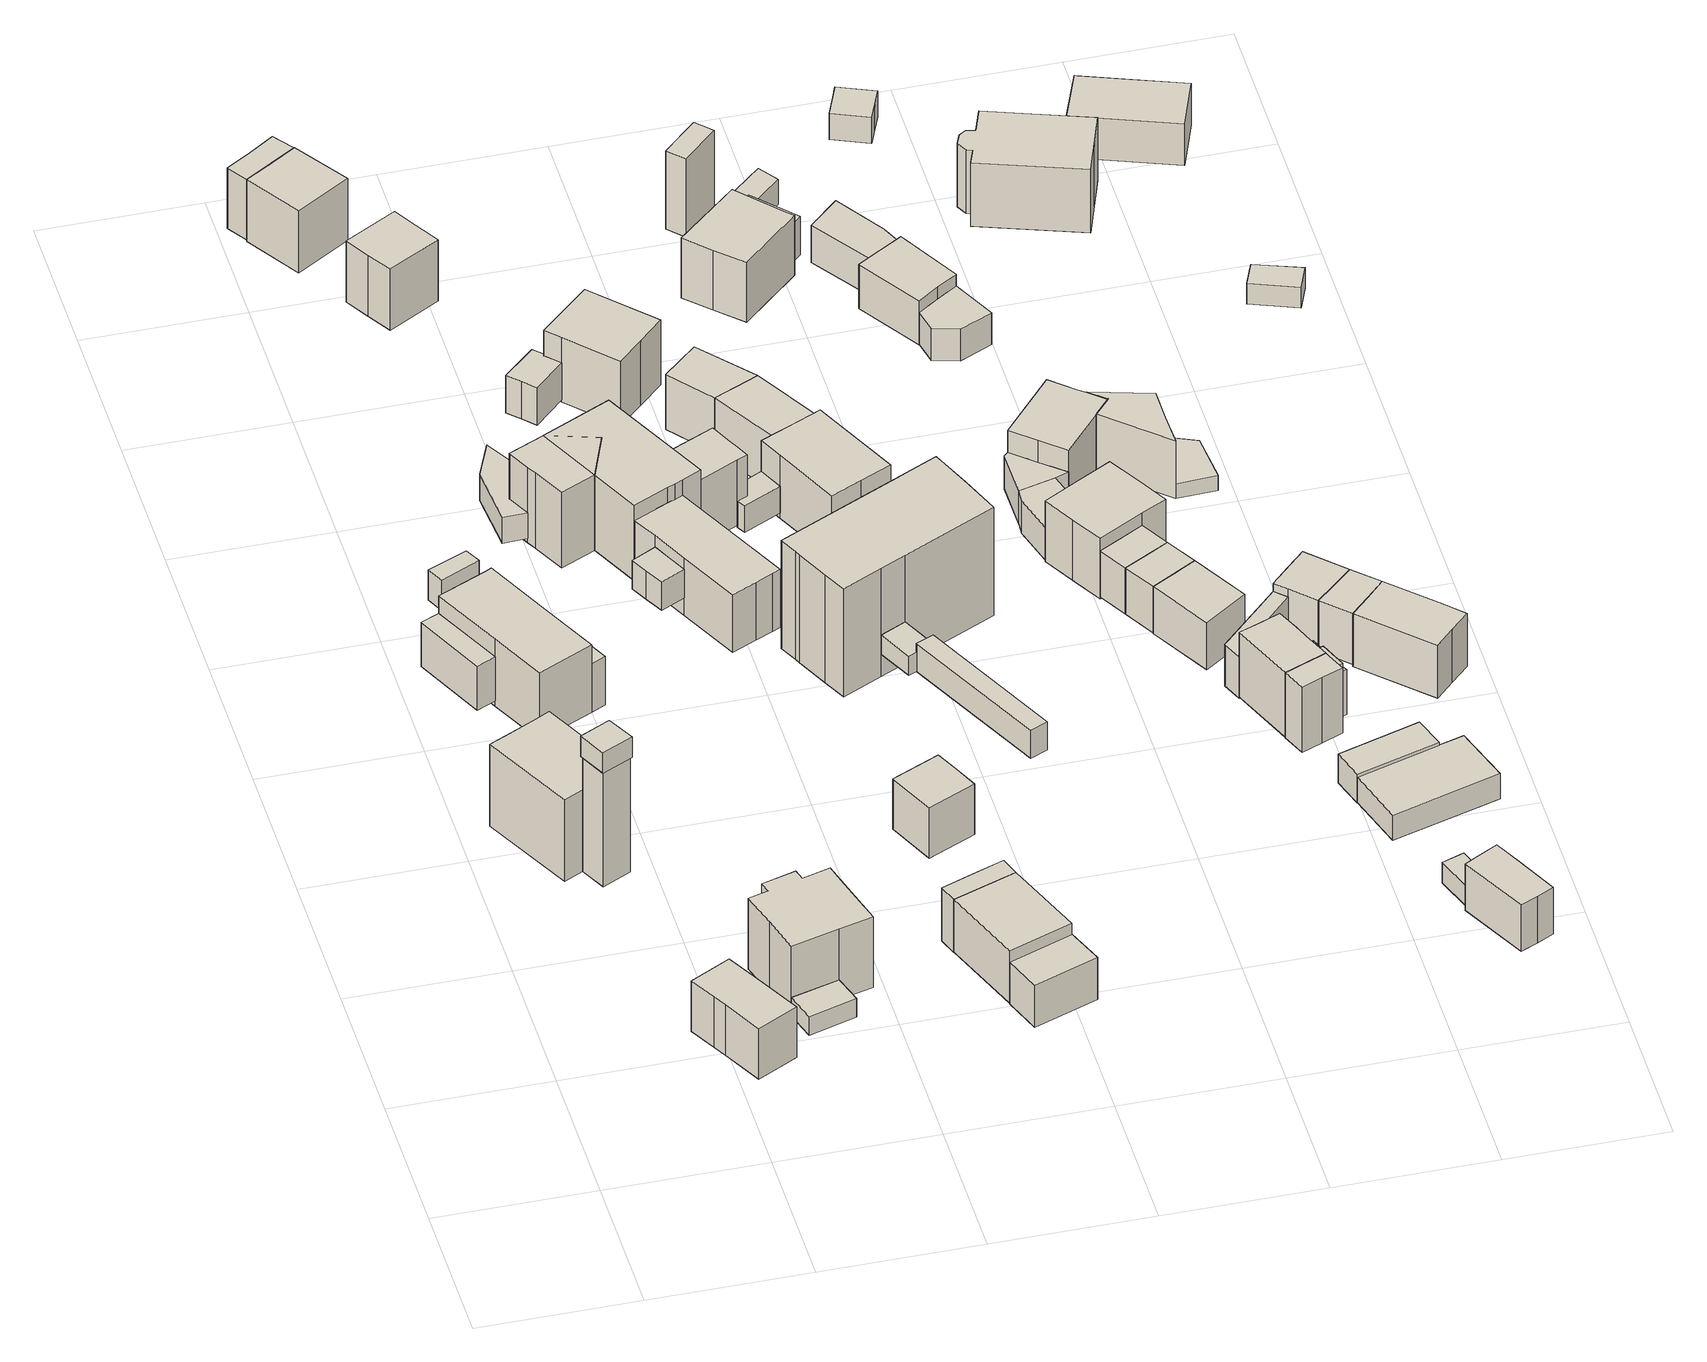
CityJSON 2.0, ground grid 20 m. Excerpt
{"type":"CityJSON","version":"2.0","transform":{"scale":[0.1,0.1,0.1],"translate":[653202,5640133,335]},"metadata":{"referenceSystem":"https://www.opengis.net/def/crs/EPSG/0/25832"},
"CityObjects":{
"building1":{"type":"Building","attributes":{"Gemeindeschluessel":"16071059","BezugspunktDach":"1000","function":"31001_9998","measuredHeight":7.4},"address":[{"country":"Deutschland","locality":"Nauendorf"}],"geometry":[{"type":"Solid","lod":"1","boundaries":[[[[0,1,2,3,4,5,6]],[[7,8,9,10,11,12,13]],[[7,13,6,5]],[[8,7,5,4]],[[9,8,4,3]],[[10,9,3,2]],[[11,10,2,1]],[[12,11,1,0]],[[13,12,0,6]]]]}]},
"building2":{"type":"Building","attributes":{"Gemeindeschluessel":"16071059","function":"31001_3041"},"address":[{"country":"Deutschland","locality":"Nauendorf"},{"country":"Deutschland","locality":"Nauendorf","thoroughfareNumber":"2","thoroughfareName":"Im Dorfe"}],"children":["building2-1","building2-2","building2-3"]},
"building2-1":{"type":"BuildingPart","attributes":{"BezugspunktDach":"1000","measuredHeight":11.98},"parents":["building2"],"geometry":[{"type":"Solid","lod":"1","boundaries":[[[[14,15,16,17,18,19,20,21,22]],[[23,24,25,26,27,28,29,30,31]],[[23,31,22,21]],[[24,23,21,20]],[[25,24,20,19]],[[26,25,19,18]],[[27,26,18,17]],[[28,27,17,16]],[[29,28,16,15]],[[30,29,15,14]],[[31,30,14,22]]]]}]},
"building2-2":{"type":"BuildingPart","attributes":{"BezugspunktDach":"1000","measuredHeight":16.93},"parents":["building2"],"geometry":[{"type":"Solid","lod":"1","boundaries":[[[[32,33,34,35]],[[27,36,37,29]],[[27,29,35,34]],[[36,27,34,33]],[[37,36,33,32]],[[29,37,32,35]]]]}]},
"building2-3":{"type":"BuildingPart","attributes":{"BezugspunktDach":"1000","measuredHeight":2.96},"parents":["building2"],"geometry":[{"type":"Solid","lod":"1","boundaries":[[[[38,39,40,41]],[[42,43,44,45]],[[42,45,41,40]],[[43,42,40,39]],[[44,43,39,38]],[[45,44,38,41]]]]}]},
"building3":{"type":"Building","attributes":{"Gemeindeschluessel":"16071059","BezugspunktDach":"1000","function":"31001_9998","measuredHeight":6.48},"address":[{"country":"Deutschland","locality":"Nauendorf"}],"geometry":[{"type":"Solid","lod":"1","boundaries":[[[[46,47,48,49]],[[50,51,52,53]],[[50,53,49,48]],[[51,50,48,47]],[[52,51,47,46]],[[53,52,46,49]]]]}]},
"building4":{"type":"Building","attributes":{"Gemeindeschluessel":"16071059","BezugspunktDach":"1000","function":"31001_9998","measuredHeight":2.64},"address":[{"country":"Deutschland","locality":"Nauendorf"}],"geometry":[{"type":"Solid","lod":"1","boundaries":[[[[54,55,56,57]],[[58,59,60,61]],[[58,61,57,56]],[[59,58,56,55]],[[60,59,55,54]],[[61,60,54,57]]]]}]},
"building5":{"type":"Building","attributes":{"Gemeindeschluessel":"16071059","BezugspunktDach":"1000","function":"31001_9998","measuredHeight":10.46},"address":[{"country":"Deutschland","locality":"Nauendorf"},{"country":"Deutschland","locality":"Nauendorf","thoroughfareNumber":"1","thoroughfareName":"Im Dorfe"}],"geometry":[{"type":"Solid","lod":"1","boundaries":[[[[62,63,64,65,66,67,68,69,70,71,72,73]],[[74,75,76,77,78,79,80,81,82,83,84,85]],[[74,85,73,72]],[[75,74,72,71]],[[76,75,71,70]],[[77,76,70,69]],[[78,77,69,68]],[[79,78,68,67]],[[80,79,67,66]],[[81,80,66,65]],[[82,81,65,64]],[[83,82,64,63]],[[84,83,63,62]],[[85,84,62,73]]]]}]},
"building6":{"type":"Building","attributes":{"Gemeindeschluessel":"16071059","function":"31001_1000"},"address":[{"country":"Deutschland","locality":"Nauendorf"},{"country":"Deutschland","locality":"Nauendorf","thoroughfareNumber":"3","thoroughfareName":"Im Dorfe"}],"children":["building6-1","building6-2"]},
"building6-1":{"type":"BuildingPart","attributes":{"BezugspunktDach":"1000","measuredHeight":9.97},"parents":["building6"],"geometry":[{"type":"Solid","lod":"1","boundaries":[[[[86,87,88,89,90,91,92,93]],[[94,95,96,97,98,99,100,101]],[[94,101,93,92]],[[95,94,92,91]],[[96,95,91,90]],[[97,96,90,89]],[[98,97,89,88]],[[99,98,88,87]],[[100,99,87,86]],[[101,100,86,93]]]]}]},
"building6-2":{"type":"BuildingPart","attributes":{"BezugspunktDach":"1000","measuredHeight":7.18},"parents":["building6"],"geometry":[{"type":"Solid","lod":"1","boundaries":[[[[102,103,104,105]],[[106,107,98,97]],[[106,97,105,104]],[[107,106,104,103]],[[98,107,103,102]],[[97,98,102,105]]]]}]},
"building7":{"type":"Building","attributes":{"Gemeindeschluessel":"16071059","BezugspunktDach":"1000","function":"31001_9998","measuredHeight":4.42},"address":[{"country":"Deutschland","locality":"Nauendorf"}],"geometry":[{"type":"Solid","lod":"1","boundaries":[[[[108,109,110,111]],[[112,113,114,115]],[[112,115,111,110]],[[113,112,110,109]],[[114,113,109,108]],[[115,114,108,111]]]]}]},
"building8":{"type":"Building","attributes":{"Gemeindeschluessel":"16071059","BezugspunktDach":"1000","function":"31001_9998","measuredHeight":3.81},"address":[{"country":"Deutschland","locality":"Nauendorf"}],"geometry":[{"type":"Solid","lod":"1","boundaries":[[[[116,117,118,119,120,121]],[[122,123,124,125,126,127]],[[122,127,121,120]],[[123,122,120,119]],[[124,123,119,118]],[[125,124,118,117]],[[126,125,117,116]],[[127,126,116,121]]]]}]},
"building9":{"type":"Building","attributes":{"Gemeindeschluessel":"16071059","BezugspunktDach":"1000","function":"31001_1000","measuredHeight":8.92},"address":[{"country":"Deutschland","locality":"Nauendorf"}],"geometry":[{"type":"Solid","lod":"1","boundaries":[[[[128,129,130,131,132,133,134]],[[135,136,137,138,139,140,141]],[[135,141,134,133]],[[136,135,133,132]],[[137,136,132,131]],[[138,137,131,130]],[[139,138,130,129]],[[140,139,129,128]],[[141,140,128,134]]]]}]},
"building10":{"type":"Building","attributes":{"Gemeindeschluessel":"16071059","BezugspunktDach":"1000","function":"31001_1000","measuredHeight":7.79},"address":[{"country":"Deutschland","locality":"Nauendorf"}],"geometry":[{"type":"Solid","lod":"1","boundaries":[[[[142,143,144,145,146]],[[147,148,149,150,151]],[[147,151,146,145]],[[148,147,145,144]],[[149,148,144,143]],[[150,149,143,142]],[[151,150,142,146]]]]}]},
"building11":{"type":"Building","attributes":{"Gemeindeschluessel":"16071059","BezugspunktDach":"1000","function":"31001_1000","measuredHeight":7.75},"address":[{"country":"Deutschland","locality":"Nauendorf"},{"country":"Deutschland","locality":"Nauendorf","thoroughfareNumber":"1a","thoroughfareName":"Im Dorfe"}],"geometry":[{"type":"Solid","lod":"1","boundaries":[[[[152,153,143,154,142]],[[155,156,157,158,159]],[[155,159,142,154]],[[156,155,154,143]],[[157,156,143,153]],[[158,157,153,152]],[[159,158,152,142]]]]}]},
"building12":{"type":"Building","attributes":{"Gemeindeschluessel":"16071059","BezugspunktDach":"1000","function":"31001_1000","measuredHeight":6.25},"address":[{"country":"Deutschland","locality":"Nauendorf"}],"geometry":[{"type":"Solid","lod":"1","boundaries":[[[[160,161,162,163]],[[164,165,166,167]],[[164,167,163,162]],[[165,164,162,161]],[[166,165,161,160]],[[167,166,160,163]]]]}]},
"building13":{"type":"Building","attributes":{"Gemeindeschluessel":"16071059","BezugspunktDach":"1000","function":"31001_1000","measuredHeight":9.08},"address":[{"country":"Deutschland","locality":"Nauendorf"},{"country":"Deutschland","locality":"Nauendorf","thoroughfareNumber":"11","thoroughfareName":"Im Dorfe"}],"geometry":[{"type":"Solid","lod":"1","boundaries":[[[[168,169,130,128]],[[170,171,172,173]],[[170,173,128,130]],[[171,170,130,169]],[[172,171,169,168]],[[173,172,168,128]]]]}]},
"building14":{"type":"Building","attributes":{"Gemeindeschluessel":"16071059","BezugspunktDach":"1000","function":"31001_9998","measuredHeight":4.27},"address":[{"country":"Deutschland","locality":"Nauendorf"}],"geometry":[{"type":"Solid","lod":"1","boundaries":[[[[174,175,176,177,178,179]],[[180,181,182,183,184,185]],[[180,185,179,178]],[[181,180,178,177]],[[182,181,177,176]],[[183,182,176,175]],[[184,183,175,174]],[[185,184,174,179]]]]}]},
"building15":{"type":"Building","attributes":{"Gemeindeschluessel":"16071059","BezugspunktDach":"1000","function":"31001_9998","measuredHeight":9.02},"address":[{"country":"Deutschland","locality":"Nauendorf"}],"geometry":[{"type":"Solid","lod":"1","boundaries":[[[[186,187,188,189,190,191]],[[192,193,194,195,196,197]],[[192,197,191,190]],[[193,192,190,189]],[[194,193,189,188]],[[195,194,188,187]],[[196,195,187,186]],[[197,196,186,191]]]]}]},
"building16":{"type":"Building","attributes":{"Gemeindeschluessel":"16071059","BezugspunktDach":"1000","function":"31001_9998","measuredHeight":7.42},"address":[{"country":"Deutschland","locality":"Nauendorf"}],"geometry":[{"type":"Solid","lod":"1","boundaries":[[[[198,199,200,201,202]],[[203,204,205,206,207]],[[203,207,202,201]],[[204,203,201,200]],[[205,204,200,199]],[[206,205,199,198]],[[207,206,198,202]]]]}]},
"building17":{"type":"Building","attributes":{"Gemeindeschluessel":"16071059","function":"31001_9998"},"address":[{"country":"Deutschland","locality":"Nauendorf"}],"children":["building17-1","building17-2","building17-3"]},
"building17-1":{"type":"BuildingPart","attributes":{"BezugspunktDach":"1000","measuredHeight":11.09},"parents":["building17"],"geometry":[{"type":"Solid","lod":"1","boundaries":[[[[208,209,210,211,212,213,214,215,216]],[[217,218,219,220,221,222,223,224,225]],[[217,225,216,215]],[[218,217,215,214]],[[219,218,214,213]],[[220,219,213,212]],[[221,220,212,211]],[[222,221,211,210]],[[223,222,210,209]],[[224,223,209,208]],[[225,224,208,216]]]]}]},
"building17-2":{"type":"BuildingPart","attributes":{"BezugspunktDach":"1000","measuredHeight":11.11},"parents":["building17"],"geometry":[{"type":"Solid","lod":"1","boundaries":[[[[226,227,228,208,229,216,230,231]],[[232,225,233,224,234,235,236,237]],[[232,237,231,230]],[[225,232,230,216]],[[233,225,216,229]],[[224,233,229,208]],[[234,224,208,228]],[[235,234,228,227]],[[236,235,227,226]],[[237,236,226,231]]]]}]},
"building17-3":{"type":"BuildingPart","attributes":{"BezugspunktDach":"1000","measuredHeight":9.57},"parents":["building17"],"geometry":[{"type":"Solid","lod":"1","boundaries":[[[[238,239,240,241,242,243,244,245,246]],[[218,247,248,249,250,251,219,252,253]],[[218,253,246,245]],[[247,218,245,244]],[[248,247,244,243]],[[249,248,243,242]],[[250,249,242,241]],[[251,250,241,240]],[[219,251,240,239]],[[252,219,239,238]],[[253,252,238,246]]]]}]},
"building18":{"type":"Building","attributes":{"Gemeindeschluessel":"16071059","BezugspunktDach":"1000","function":"31001_9998","measuredHeight":8.52},"address":[{"country":"Deutschland","locality":"Nauendorf"},{"country":"Deutschland","locality":"Nauendorf","thoroughfareNumber":"3a","thoroughfareName":"Im Dorfe"}],"geometry":[{"type":"Solid","lod":"1","boundaries":[[[[254,255,256,257,258,259,260,261,262,263,264]],[[265,266,267,268,269,270,271,272,273,274,275]],[[265,275,264,263]],[[266,265,263,262]],[[267,266,262,261]],[[268,267,261,260]],[[269,268,260,259]],[[270,269,259,258]],[[271,270,258,257]],[[272,271,257,256]],[[273,272,256,255]],[[274,273,255,254]],[[275,274,254,264]]]]}]},
"building19":{"type":"Building","attributes":{"Gemeindeschluessel":"16071059","BezugspunktDach":"1000","function":"31001_1000","measuredHeight":5.48},"address":[{"country":"Deutschland","locality":"Nauendorf"}],"geometry":[{"type":"Solid","lod":"1","boundaries":[[[[276,277,278,279,280,281,282,283]],[[284,285,286,287,288,289,290,291]],[[284,291,283,282]],[[285,284,282,281]],[[286,285,281,280]],[[287,286,280,279]],[[288,287,279,278]],[[289,288,278,277]],[[290,289,277,276]],[[291,290,276,283]]]]}]},
"building20":{"type":"Building","attributes":{"Gemeindeschluessel":"16071059","BezugspunktDach":"1000","function":"31001_1000","measuredHeight":9.56},"address":[{"country":"Deutschland","locality":"Nauendorf"},{"country":"Deutschland","locality":"Nauendorf","thoroughfareNumber":"51","thoroughfareName":"Im Dorfe"}],"geometry":[{"type":"Solid","lod":"1","boundaries":[[[[292,293,294,295,296,297,298,299]],[[300,301,302,303,304,305,306,307]],[[300,307,299,298]],[[301,300,298,297]],[[302,301,297,296]],[[303,302,296,295]],[[304,303,295,294]],[[305,304,294,293]],[[306,305,293,292]],[[307,306,292,299]]]]}]},
"building21":{"type":"Building","attributes":{"Gemeindeschluessel":"16071059","BezugspunktDach":"1000","function":"31001_9998","measuredHeight":3.9},"address":[{"country":"Deutschland","locality":"Nauendorf"}],"geometry":[{"type":"Solid","lod":"1","boundaries":[[[[308,309,310,311,312,313]],[[314,315,316,317,318,319]],[[314,319,313,312]],[[315,314,312,311]],[[316,315,311,310]],[[317,316,310,309]],[[318,317,309,308]],[[319,318,308,313]]]]}]},
"building22":{"type":"Building","attributes":{"Gemeindeschluessel":"16071059","function":"31001_2000"},"address":[{"country":"Deutschland","locality":"Nauendorf"}],"children":["building22-1","building22-2"]},
"building22-1":{"type":"BuildingPart","attributes":{"BezugspunktDach":"1000","measuredHeight":4.1},"parents":["building22"],"geometry":[{"type":"Solid","lod":"1","boundaries":[[[[320,321,322,323]],[[324,325,326,327]],[[324,327,323,322]],[[325,324,322,321]],[[326,325,321,320]],[[327,326,320,323]]]]}]},
"building22-2":{"type":"BuildingPart","attributes":{"BezugspunktDach":"1000","measuredHeight":2.82},"parents":["building22"],"geometry":[{"type":"Solid","lod":"1","boundaries":[[[[328,329,330,331]],[[332,324,333,334]],[[332,334,331,330]],[[324,332,330,329]],[[333,324,329,328]],[[334,333,328,331]]]]}]},
"building23":{"type":"Building","attributes":{"Gemeindeschluessel":"16071059","BezugspunktDach":"1000","function":"31001_1000","measuredHeight":15.9},"address":[{"country":"Deutschland","locality":"Nauendorf"},{"country":"Deutschland","locality":"Nauendorf","thoroughfareNumber":"50","thoroughfareName":"Im Dorfe"}],"geometry":[{"type":"Solid","lod":"1","boundaries":[[[[335,336,337,338,339,340,341,342,343,344,345,346,347]],[[348,349,350,351,352,353,354,355,356,357,358,359,360]],[[348,360,347,346]],[[349,348,346,345]],[[350,349,345,344]],[[351,350,344,343]],[[352,351,343,342]],[[353,352,342,341]],[[354,353,341,340]],[[355,354,340,339]],[[356,355,339,338]],[[357,356,338,337]],[[358,357,337,336]],[[359,358,336,335]],[[360,359,335,347]]]]}]},
"building24":{"type":"Building","attributes":{"Gemeindeschluessel":"16071059","function":"31001_9998"},"address":[{"country":"Deutschland","locality":"Nauendorf"}],"children":["building24-1","building24-2"]},
"building24-1":{"type":"BuildingPart","attributes":{"BezugspunktDach":"1000","measuredHeight":8.14},"parents":["building24"],"geometry":[{"type":"Solid","lod":"1","boundaries":[[[[361,362,363,364,365,366]],[[367,368,369,370,371,372]],[[367,372,366,365]],[[368,367,365,364]],[[369,368,364,363]],[[370,369,363,362]],[[371,370,362,361]],[[372,371,361,366]]]]}]},
"building24-2":{"type":"BuildingPart","attributes":{"BezugspunktDach":"1000","measuredHeight":8.12},"parents":["building24"],"geometry":[{"type":"Solid","lod":"1","boundaries":[[[[366,364,373,374,375]],[[376,377,368,372,378]],[[376,378,375,374]],[[377,376,374,373]],[[368,377,373,364]],[[372,368,364,366]],[[378,372,366,375]]]]}]},
"building25":{"type":"Building","attributes":{"Gemeindeschluessel":"16071059","BezugspunktDach":"1000","function":"31001_2000","measuredHeight":9.19},"address":[{"country":"Deutschland","locality":"Nauendorf"}],"geometry":[{"type":"Solid","lod":"1","boundaries":[[[[379,380,381,382,383,384,385,386]],[[371,387,369,388,389,390,391,392]],[[371,392,386,385]],[[387,371,385,384]],[[369,387,384,383]],[[388,369,383,382]],[[389,388,382,381]],[[390,389,381,380]],[[391,390,380,379]],[[392,391,379,386]]]]}]},
"building26":{"type":"Building","attributes":{"Gemeindeschluessel":"16071059","BezugspunktDach":"1000","function":"31001_9998","measuredHeight":3.74},"address":[{"country":"Deutschland","locality":"Nauendorf"}],"geometry":[{"type":"Solid","lod":"1","boundaries":[[[[393,394,395,396,397]],[[398,399,400,401,402]],[[398,402,397,396]],[[399,398,396,395]],[[400,399,395,394]],[[401,400,394,393]],[[402,401,393,397]]]]}]},
"building27":{"type":"Building","attributes":{"Gemeindeschluessel":"16071059","BezugspunktDach":"1000","function":"31001_1000","measuredHeight":4.69},"address":[{"country":"Deutschland","locality":"Nauendorf"}],"geometry":[{"type":"Solid","lod":"1","boundaries":[[[[403,404,405,406]],[[407,408,409,410]],[[407,410,406,405]],[[408,407,405,404]],[[409,408,404,403]],[[410,409,403,406]]]]}]},
"building28":{"type":"Building","attributes":{"Gemeindeschluessel":"16071059","function":"31001_9998"},"address":[{"country":"Deutschland","locality":"Nauendorf"},{"country":"Deutschland","locality":"Nauendorf","thoroughfareNumber":"52","thoroughfareName":"Im Dorfe"}],"children":["building28-1","building28-2"]},
"building28-1":{"type":"BuildingPart","attributes":{"BezugspunktDach":"1000","measuredHeight":8.81},"parents":["building28"],"geometry":[{"type":"Solid","lod":"1","boundaries":[[[[411,412,413,414,415,416,417]],[[418,419,420,421,422,423,424]],[[418,424,417,416]],[[419,418,416,415]],[[420,419,415,414]],[[421,420,414,413]],[[422,421,413,412]],[[423,422,412,411]],[[424,423,411,417]]]]}]},
"building28-2":{"type":"BuildingPart","attributes":{"BezugspunktDach":"1000","measuredHeight":5.7},"parents":["building28"],"geometry":[{"type":"Solid","lod":"1","boundaries":[[[[425,426,427,428,429]],[[430,431,432,420,418]],[[430,418,429,428]],[[431,430,428,427]],[[432,431,427,426]],[[420,432,426,425]],[[418,420,425,429]]]]}]},
"building29":{"type":"Building","attributes":{"Gemeindeschluessel":"16071059","BezugspunktDach":"1000","function":"31001_9998","measuredHeight":11.44},"address":[{"country":"Deutschland","locality":"Nauendorf"}],"geometry":[{"type":"Solid","lod":"1","boundaries":[[[[433,434,435,436,437]],[[438,439,440,441,442]],[[438,442,437,436]],[[439,438,436,435]],[[440,439,435,434]],[[441,440,434,433]],[[442,441,433,437]]]]}]},
"building30":{"type":"Building","attributes":{"Gemeindeschluessel":"16071059","BezugspunktDach":"1000","function":"31001_9998","measuredHeight":3.71},"address":[{"country":"Deutschland","locality":"Nauendorf"}],"geometry":[{"type":"Solid","lod":"1","boundaries":[[[[443,444,445,446,447]],[[448,449,450,451,452]],[[448,452,447,446]],[[449,448,446,445]],[[450,449,445,444]],[[451,450,444,443]],[[452,451,443,447]]]]}]},
"building31":{"type":"Building","attributes":{"Gemeindeschluessel":"16071059","BezugspunktDach":"1000","function":"31001_1000","measuredHeight":4.8},"address":[{"country":"Deutschland","locality":"Nauendorf"}],"geometry":[{"type":"Solid","lod":"1","boundaries":[[[[453,454,455,456,457]],[[458,459,460,461,462]],[[458,462,457,456]],[[459,458,456,455]],[[460,459,455,454]],[[461,460,454,453]],[[462,461,453,457]]]]}]},
"building32":{"type":"Building","attributes":{"Gemeindeschluessel":"16071059","BezugspunktDach":"1000","function":"31001_1000","measuredHeight":4.93},"address":[{"country":"Deutschland","locality":"Nauendorf"}],"geometry":[{"type":"Solid","lod":"1","boundaries":[[[[455,463,464,465,456]],[[466,467,468,469,470]],[[466,470,456,465]],[[467,466,465,464]],[[468,467,464,463]],[[469,468,463,455]],[[470,469,455,456]]]]}]},
"building33":{"type":"Building","attributes":{"Gemeindeschluessel":"16071059","BezugspunktDach":"1000","function":"51009_1610","measuredHeight":6.82},"address":[{"country":"Deutschland","locality":"Nauendorf"}],"geometry":[{"type":"Solid","lod":"1","boundaries":[[[[471,472,473,474,475,476]],[[477,478,479,480,481,482]],[[477,482,476,475]],[[478,477,475,474]],[[479,478,474,473]],[[480,479,473,472]],[[481,480,472,471]],[[482,481,471,476]]]]}]},
"building34":{"type":"Building","attributes":{"Gemeindeschluessel":"16071059","BezugspunktDach":"1000","function":"31001_1000","measuredHeight":8.92},"address":[{"country":"Deutschland","locality":"Nauendorf"},{"country":"Deutschland","locality":"Nauendorf","thoroughfareNumber":"49","thoroughfareName":"Im Dorfe"}],"geometry":[{"type":"Solid","lod":"1","boundaries":[[[[483,484,485,486,487,488,489,490]],[[491,492,493,494,495,496,497,498]],[[491,498,490,489]],[[492,491,489,488]],[[493,492,488,487]],[[494,493,487,486]],[[495,494,486,485]],[[496,495,485,484]],[[497,496,484,483]],[[498,497,483,490]]]]}]},
"building35":{"type":"Building","attributes":{"Gemeindeschluessel":"16071059","BezugspunktDach":"1000","function":"31001_1000","measuredHeight":6.79},"address":[{"country":"Deutschland","locality":"Nauendorf"}],"geometry":[{"type":"Solid","lod":"1","boundaries":[[[[499,500,473,471]],[[479,501,502,481]],[[479,481,471,473]],[[501,479,473,500]],[[502,501,500,499]],[[481,502,499,471]]]]}]},
"building36":{"type":"Building","attributes":{"Gemeindeschluessel":"16071059","BezugspunktDach":"1000","function":"31001_1000","measuredHeight":6.94},"address":[{"country":"Deutschland","locality":"Nauendorf"},{"country":"Deutschland","locality":"Nauendorf","thoroughfareNumber":"48","thoroughfareName":"Im Dorfe"}],"geometry":[{"type":"Solid","lod":"1","boundaries":[[[[503,504,500,505,499]],[[506,507,508,509,510]],[[506,510,499,505]],[[507,506,505,500]],[[508,507,500,504]],[[509,508,504,503]],[[510,509,503,499]]]]}]},
"building37":{"type":"Building","attributes":{"Gemeindeschluessel":"16071059","BezugspunktDach":"1000","function":"31001_2463","measuredHeight":5.44},"address":[{"country":"Deutschland","locality":"Nauendorf"}],"geometry":[{"type":"Solid","lod":"1","boundaries":[[[[511,512,513,514,515]],[[516,517,518,519,520]],[[516,520,515,514]],[[517,516,514,513]],[[518,517,513,512]],[[519,518,512,511]],[[520,519,511,515]]]]}]},
"building38":{"type":"Building","attributes":{"Gemeindeschluessel":"16071059","BezugspunktDach":"1000","function":"31001_9998","measuredHeight":8.23},"address":[{"country":"Deutschland","locality":"Nauendorf"}],"geometry":[{"type":"Solid","lod":"1","boundaries":[[[[521,522,523,524,525,526,527,528]],[[529,530,531,532,533,534,535,536]],[[529,536,528,527]],[[530,529,527,526]],[[531,530,526,525]],[[532,531,525,524]],[[533,532,524,523]],[[534,533,523,522]],[[535,534,522,521]],[[536,535,521,528]]]]}]},
"building39":{"type":"Building","attributes":{"Gemeindeschluessel":"16071059","BezugspunktDach":"1000","function":"31001_2463","measuredHeight":6.48},"address":[{"country":"Deutschland","locality":"Nauendorf"}],"geometry":[{"type":"Solid","lod":"1","boundaries":[[[[537,538,539,540,541,542,543,544]],[[545,546,547,548,549,550,551,552]],[[545,552,544,543]],[[546,545,543,542]],[[547,546,542,541]],[[548,547,541,540]],[[549,548,540,539]],[[550,549,539,538]],[[551,550,538,537]],[[552,551,537,544]]]]}]},
"building40":{"type":"Building","attributes":{"Gemeindeschluessel":"16071059","BezugspunktDach":"1000","function":"31001_1000","measuredHeight":9.56},"address":[{"country":"Deutschland","locality":"Nauendorf"},{"country":"Deutschland","locality":"Nauendorf","thoroughfareNumber":"47","thoroughfareName":"Im Dorfe"}],"geometry":[{"type":"Solid","lod":"1","boundaries":[[[[553,554,555,556,557,558,559,560]],[[561,562,563,564,565,566,567,568]],[[561,568,560,559]],[[562,561,559,558]],[[563,562,558,557]],[[564,563,557,556]],[[565,564,556,555]],[[566,565,555,554]],[[567,566,554,553]],[[568,567,553,560]]]]}]},
"building41":{"type":"Building","attributes":{"Gemeindeschluessel":"16071059","BezugspunktDach":"1000","function":"31001_1000","measuredHeight":9.66},"address":[{"country":"Deutschland","locality":"Nauendorf"}],"geometry":[{"type":"Solid","lod":"1","boundaries":[[[[569,570,571,572,555,554,553]],[[573,574,575,576,577,578,579]],[[573,579,553,554]],[[574,573,554,555]],[[575,574,555,572]],[[576,575,572,571]],[[577,576,571,570]],[[578,577,570,569]],[[579,578,569,553]]]]}]},
"building42":{"type":"Building","attributes":{"Gemeindeschluessel":"16071059","BezugspunktDach":"1000","function":"31001_9998","measuredHeight":3},"address":[{"country":"Deutschland","locality":"Nauendorf"}],"geometry":[{"type":"Solid","lod":"1","boundaries":[[[[580,581,582,583]],[[584,585,586,587]],[[584,587,583,582]],[[585,584,582,581]],[[586,585,581,580]],[[587,586,580,583]]]]}]},
"building43":{"type":"Building","attributes":{"Gemeindeschluessel":"16071059","BezugspunktDach":"1000","function":"31001_1000","measuredHeight":6.06},"address":[{"country":"Deutschland","locality":"Nauendorf"}],"geometry":[{"type":"Solid","lod":"1","boundaries":[[[[588,589,590,591,592,593]],[[594,595,596,597,598,599]],[[594,599,593,592]],[[595,594,592,591]],[[596,595,591,590]],[[597,596,590,589]],[[598,597,589,588]],[[599,598,588,593]]]]}]},
"building44":{"type":"Building","attributes":{"Gemeindeschluessel":"16071059","BezugspunktDach":"1000","function":"31001_2463","measuredHeight":4.73},"address":[{"country":"Deutschland","locality":"Nauendorf"}],"geometry":[{"type":"Solid","lod":"1","boundaries":[[[[600,601,602,603,604]],[[605,606,607,608,609]],[[605,609,604,603]],[[606,605,603,602]],[[607,606,602,601]],[[608,607,601,600]],[[609,608,600,604]]]]}]},
"building45":{"type":"Building","attributes":{"Gemeindeschluessel":"16071059","BezugspunktDach":"1000","function":"31001_1000","measuredHeight":6.83},"address":[{"country":"Deutschland","locality":"Nauendorf"},{"country":"Deutschland","locality":"Nauendorf","thoroughfareNumber":"45","thoroughfareName":"Im Dorfe"}],"geometry":[{"type":"Solid","lod":"1","boundaries":[[[[610,611,612,613,614,615,616]],[[617,618,619,620,621,622,623]],[[617,623,616,615]],[[618,617,615,614]],[[619,618,614,613]],[[620,619,613,612]],[[621,620,612,611]],[[622,621,611,610]],[[623,622,610,616]]]]}]},
"building46":{"type":"Building","attributes":{"Gemeindeschluessel":"16071059","BezugspunktDach":"1000","function":"31001_1000","measuredHeight":6.58},"address":[{"country":"Deutschland","locality":"Nauendorf"}],"geometry":[{"type":"Solid","lod":"1","boundaries":[[[[624,625,626,627]],[[628,629,630,631]],[[628,631,627,626]],[[629,628,626,625]],[[630,629,625,624]],[[631,630,624,627]]]]}]},
"building47":{"type":"Building","attributes":{"Gemeindeschluessel":"16071059","BezugspunktDach":"1000","function":"31001_9998","measuredHeight":4.13},"address":[{"country":"Deutschland","locality":"Nauendorf"}],"geometry":[{"type":"Solid","lod":"1","boundaries":[[[[632,633,634,635]],[[636,637,638,639]],[[636,639,635,634]],[[637,636,634,633]],[[638,637,633,632]],[[639,638,632,635]]]]}]},
"building48":{"type":"Building","attributes":{"Gemeindeschluessel":"16071059","BezugspunktDach":"1000","function":"31001_1000","measuredHeight":7.06},"address":[{"country":"Deutschland","locality":"Nauendorf"}],"geometry":[{"type":"Solid","lod":"1","boundaries":[[[[640,641,642,643,644,645]],[[629,646,647,648,649,630]],[[629,630,645,644]],[[646,629,644,643]],[[647,646,643,642]],[[648,647,642,641]],[[649,648,641,640]],[[630,649,640,645]]]]}]},
"building49":{"type":"Building","attributes":{"Gemeindeschluessel":"16071059","BezugspunktDach":"1000","function":"31001_1000","measuredHeight":6.61},"address":[{"country":"Deutschland","locality":"Nauendorf"}],"geometry":[{"type":"Solid","lod":"1","boundaries":[[[[650,651,652,653]],[[647,654,655,648]],[[647,648,653,652]],[[654,647,652,651]],[[655,654,651,650]],[[648,655,650,653]]]]}]},
"building50":{"type":"Building","attributes":{"Gemeindeschluessel":"16071059","BezugspunktDach":"1000","function":"31001_9998","measuredHeight":3.63},"address":[{"country":"Deutschland","locality":"Nauendorf"}],"geometry":[{"type":"Solid","lod":"1","boundaries":[[[[656,657,658,659,660]],[[661,662,663,664,665]],[[661,665,660,659]],[[662,661,659,658]],[[663,662,658,657]],[[664,663,657,656]],[[665,664,656,660]]]]}]},
"building51":{"type":"Building","attributes":{"Gemeindeschluessel":"16071059","BezugspunktDach":"1000","function":"31001_9998","measuredHeight":8.51},"address":[{"country":"Deutschland","locality":"Nauendorf"}],"geometry":[{"type":"Solid","lod":"1","boundaries":[[[[666,667,668,669,670,671,672]],[[673,674,675,676,677,678,679]],[[673,679,672,671]],[[674,673,671,670]],[[675,674,670,669]],[[676,675,669,668]],[[677,676,668,667]],[[678,677,667,666]],[[679,678,666,672]]]]}]},
"building52":{"type":"Building","attributes":{"Gemeindeschluessel":"16071059","BezugspunktDach":"1000","function":"31001_1000","measuredHeight":7.52},"address":[{"country":"Deutschland","locality":"Nauendorf"}],"geometry":[{"type":"Solid","lod":"1","boundaries":[[[[680,681,682,683,684,685,686]],[[687,688,689,690,691,692,693]],[[687,693,686,685]],[[688,687,685,684]],[[689,688,684,683]],[[690,689,683,682]],[[691,690,682,681]],[[692,691,681,680]],[[693,692,680,686]]]]}]},
"building53":{"type":"Building","attributes":{"Gemeindeschluessel":"16071059","BezugspunktDach":"1000","function":"31001_9998","measuredHeight":3.8},"address":[{"country":"Deutschland","locality":"Nauendorf"}],"geometry":[{"type":"Solid","lod":"1","boundaries":[[[[694,695,696,697,698,699]],[[700,701,702,703,704,705]],[[700,705,699,698]],[[701,700,698,697]],[[702,701,697,696]],[[703,702,696,695]],[[704,703,695,694]],[[705,704,694,699]]]]}]},
"building54":{"type":"Building","attributes":{"Gemeindeschluessel":"16071059","BezugspunktDach":"1000","function":"31001_9998","measuredHeight":2.21},"address":[{"country":"Deutschland","locality":"Nauendorf"}],"geometry":[{"type":"Solid","lod":"1","boundaries":[[[[706,707,708,709]],[[710,711,675,673]],[[710,673,709,708]],[[711,710,708,707]],[[675,711,707,706]],[[673,675,706,709]]]]}]},
"building55":{"type":"Building","attributes":{"Gemeindeschluessel":"16071059","BezugspunktDach":"1000","function":"31001_1000","measuredHeight":7.52},"address":[{"country":"Deutschland","locality":"Nauendorf"}],"geometry":[{"type":"Solid","lod":"1","boundaries":[[[[712,713,714,683,682,681]],[[690,689,715,716,717,691]],[[690,691,681,682]],[[689,690,682,683]],[[715,689,683,714]],[[716,715,714,713]],[[717,716,713,712]],[[691,717,712,681]]]]}]},
"building56":{"type":"Building","attributes":{"Gemeindeschluessel":"16071059","BezugspunktDach":"1000","function":"31001_9998","measuredHeight":7.75},"address":[{"country":"Deutschland","locality":"Nauendorf"}],"geometry":[{"type":"Solid","lod":"1","boundaries":[[[[718,719,720,721,714,713,712]],[[722,723,724,725,726,727,728]],[[722,728,712,713]],[[723,722,713,714]],[[724,723,714,721]],[[725,724,721,720]],[[726,725,720,719]],[[727,726,719,718]],[[728,727,718,712]]]]}]},
"building57":{"type":"Building","attributes":{"Gemeindeschluessel":"16071059","function":"31001_1000"},"address":[{"country":"Deutschland","locality":"Nauendorf"},{"country":"Deutschland","locality":"Nauendorf","thoroughfareNumber":"66","thoroughfareName":"Im Dorfe"}],"children":["building57-1","building57-2"]},
"building57-1":{"type":"BuildingPart","attributes":{"BezugspunktDach":"1000","measuredHeight":9.28},"parents":["building57"],"geometry":[{"type":"Solid","lod":"1","boundaries":[[[[729,730,731,732,733,734,735,736,737,738,739,740,741]],[[742,743,744,745,746,747,748,749,750,751,752,753,754]],[[742,754,741,740]],[[743,742,740,739]],[[744,743,739,738]],[[745,744,738,737]],[[746,745,737,736]],[[747,746,736,735]],[[748,747,735,734]],[[749,748,734,733]],[[750,749,733,732]],[[751,750,732,731]],[[752,751,731,730]],[[753,752,730,729]],[[754,753,729,741]]]]}]},
"building57-2":{"type":"BuildingPart","attributes":{"BezugspunktDach":"1000","measuredHeight":5.43},"parents":["building57"],"geometry":[{"type":"Solid","lod":"1","boundaries":[[[[755,756,757,758]],[[759,760,747,746]],[[759,746,758,757]],[[760,759,757,756]],[[747,760,756,755]],[[746,747,755,758]]]]}]},
"building58":{"type":"Building","attributes":{"Gemeindeschluessel":"16071059","BezugspunktDach":"1000","function":"31001_9998","measuredHeight":6.08},"address":[{"country":"Deutschland","locality":"Nauendorf"}],"geometry":[{"type":"Solid","lod":"1","boundaries":[[[[761,762,763,764,765]],[[766,767,768,769,770]],[[766,770,765,764]],[[767,766,764,763]],[[768,767,763,762]],[[769,768,762,761]],[[770,769,761,765]]]]}]},
"building59":{"type":"Building","attributes":{"Gemeindeschluessel":"16071059","BezugspunktDach":"1000","function":"31001_9998","measuredHeight":3},"address":[{"country":"Deutschland","locality":"Nauendorf"}],"geometry":[{"type":"Solid","lod":"1","boundaries":[[[[771,772,773,774]],[[775,776,777,778]],[[775,778,774,773]],[[776,775,773,772]],[[777,776,772,771]],[[778,777,771,774]]]]}]}
},
"vertices":[
[151,72,195],[160,55,195],[186,5,195],[237,32,195],[211,82,195],[184,133,195],[133,106,195],[184,133,121],[211,82,121],[237,32,121],[186,5,121],[160,55,121],[151,72,121],[133,106,121],
[61,401,238],[85,413,238],[100,421,238],[120,431,238],[140,441,238],[83,557,238],[62,546,238],[24,527,238],[3,517,238],[24,527,118],[62,546,118],[83,557,118],[140,441,118],[120,431,118],[100,421,118],[85,413,118],[61,401,118],[3,517,118],
[101,381,287],[137,399,287],[120,431,287],[85,413,287],[137,399,118],[101,381,118],
[100,379,317],[139,398,317],[121,433,317],[83,414,317],[121,433,287],[139,398,287],[100,379,287],[83,414,287],
[47,745,160],[71,756,160],[28,846,160],[5,836,160],[28,846,95],[71,756,95],[47,745,95],[5,836,95],
[262,73,142],[322,91,142],[311,128,142],[251,111,142],[311,128,115],[322,91,115],[262,73,115],[251,111,115],
[238,159,217],[251,111,217],[311,128,217],[354,139,217],[347,163,217],[334,211,217],[328,235,217],[293,225,217],[289,239,217],[246,227,217],[250,213,217],[225,206,217],[250,213,113],[246,227,113],[289,239,113],[293,225,113],[328,235,113],[334,211,113],[347,163,113],[354,139,113],[311,128,113],[251,111,113],[238,159,113],[225,206,113],
[71,756,186],[105,686,186],[174,719,186],[139,792,186],[98,879,186],[91,875,186],[63,862,186],[28,846,186],[63,862,87],[91,875,87],[98,879,87],[139,792,87],[174,719,87],[105,686,87],[71,756,87],[28,846,87],
[174,719,158],[192,728,158],[157,801,158],[139,792,158],[157,801,87],[192,728,87],
[61,962,108],[111,986,108],[101,1006,108],[51,984,108],[101,1006,64],[111,986,64],[61,962,64],[51,984,64],
[165,1091,75],[195,1092,75],[181,1121,75],[224,1141,75],[180,1220,75],[159,1171,75],[180,1220,37],[224,1141,37],[181,1121,37],[195,1092,37],[165,1091,37],[159,1171,37],
[22,1697,113],[55,1717,113],[88,1738,113],[86,1740,113],[69,1763,113],[38,1742,113],[6,1722,113],[38,1742,24],[69,1763,24],[86,1740,24],[88,1738,24],[55,1717,24],[22,1697,24],[6,1722,24],
[465,208,164],[545,237,164],[537,261,164],[497,246,164],[457,231,164],[497,246,86],[537,261,86],[545,237,86],[465,208,86],[457,231,86],
[504,104,164],[584,134,164],[505,222,164],[505,222,87],[545,237,87],[584,134,87],[504,104,87],[465,208,87],
[521,57,148],[602,87,148],[584,134,148],[504,104,148],[584,134,86],[602,87,86],[521,57,86],[504,104,86],
[65,1628,113],[133,1670,113],[88,1738,22],[133,1670,22],[65,1628,22],[22,1697,22],
[291,927,103],[303,904,103],[333,919,103],[322,942,103],[311,965,103],[280,949,103],[311,965,61],[322,942,61],[333,919,61],[303,904,61],[291,927,61],[280,949,61],
[122,1533,113],[140,1503,113],[205,1540,113],[187,1571,113],[170,1601,113],[104,1564,113],[170,1601,23],[187,1571,23],[205,1540,23],[140,1503,23],[122,1533,23],[104,1564,23],
[480,377,159],[540,405,159],[527,435,159],[513,465,159],[453,437,159],[513,465,85],[527,435,85],[540,405,85],[480,377,85],[453,437,85],
[265,1060,142],[295,997,142],[339,1018,142],[349,1022,142],[359,1027,142],[383,1039,142],[356,1095,142],[313,1184,142],[226,1142,142],[313,1184,31],[356,1095,31],[383,1039,31],[359,1027,31],[349,1022,31],[339,1018,31],[295,997,31],[265,1060,31],[226,1142,31],
[195,1092,142],[201,1080,142],[221,1039,142],[289,1122,142],[224,1141,142],[181,1121,142],[224,1141,31],[289,1122,31],[221,1039,31],[201,1080,31],[195,1092,31],[181,1121,31],
[382,1039,127],[383,1039,127],[432,1063,127],[445,1069,127],[436,1089,127],[432,1097,127],[419,1125,127],[356,1095,127],[341,1053,127],[419,1125,31],[432,1097,31],[436,1089,31],[445,1069,31],[432,1063,31],[382,1039,31],[341,1053,31],
[311,965,120],[333,919,120],[370,842,120],[401,857,120],[423,867,120],[433,872,120],[359,1026,120],[359,1027,120],[349,1022,120],[327,1012,120],[295,997,120],[327,1012,35],[349,1022,35],[359,1027,35],[359,1026,35],[433,872,35],[423,867,35],[401,857,35],[370,842,35],[333,919,35],[311,965,35],[295,997,35],
[244,1310,82],[258,1295,82],[296,1331,82],[281,1346,82],[279,1348,82],[281,1350,82],[269,1362,82],[229,1325,82],[269,1362,27],[281,1350,27],[279,1348,27],[281,1346,27],[296,1331,27],[258,1295,27],[244,1310,27],[229,1325,27],
[296,1331,119],[350,1274,119],[381,1303,119],[412,1333,119],[342,1407,119],[310,1377,119],[281,1350,119],[279,1348,119],[281,1350,24],[310,1377,24],[342,1407,24],[412,1333,24],[381,1303,24],[350,1274,24],[296,1331,24],[279,1348,24],
[438,1052,67],[485,1076,67],[471,1107,67],[436,1089,67],[445,1069,67],[432,1063,67],[445,1069,28],[436,1089,28],[471,1107,28],[485,1076,28],[438,1052,28],[432,1063,28],
[645,559,92],[667,569,92],[580,750,92],[558,740,92],[580,750,51],[667,569,51],[645,559,51],[558,740,51],
[548,735,79],[580,750,79],[559,795,79],[527,779,79],[559,795,51],[548,735,51],[527,779,51],
[441,832,177],[444,825,177],[463,784,177],[477,755,177],[527,779,177],[559,795,177],[677,852,177],[657,904,177],[640,946,177],[636,955,177],[603,939,177],[581,928,177],[430,855,177],[581,928,18],[603,939,18],[636,955,18],[640,946,18],[657,904,18],[677,852,18],[559,795,18],[527,779,18],[477,755,18],[463,784,18],[444,825,18],[441,832,18],[430,855,18],
[493,1117,101],[521,1130,101],[549,1143,101],[499,1232,101],[471,1219,101],[442,1206,101],[471,1219,20],[499,1232,20],[549,1143,20],[521,1130,20],[493,1117,20],[442,1206,20],
[442,1299,101],[420,1279,101],[399,1260,101],[420,1279,20],[442,1299,20],[399,1260,20],
[485,1076,112],[524,993,112],[563,1011,112],[602,1029,112],[549,1143,112],[510,1125,112],[493,1117,112],[471,1107,112],[510,1125,20],[602,1029,20],[563,1011,20],[524,993,20],[485,1076,20],[471,1107,20],
[581,928,62],[592,933,62],[603,939,62],[586,974,62],[565,964,62],[586,974,25],[603,939,25],[592,933,25],[581,928,25],[565,964,25],
[603,939,66],[636,955,66],[620,990,66],[586,974,66],[620,990,19],[636,955,19],[603,939,19],[586,974,19],
[506,1461,99],[537,1431,99],[610,1498,99],[600,1508,99],[581,1529,99],[553,1560,99],[476,1491,99],[553,1560,11],[581,1529,11],[600,1508,11],[610,1498,11],[537,1431,11],[506,1461,11],[476,1491,11],
[600,1508,68],[625,1531,68],[578,1582,68],[556,1563,68],[553,1560,68],[556,1563,11],[578,1582,11],[625,1531,11],
[508,1592,127],[551,1633,127],[542,1643,127],[532,1653,127],[489,1612,127],[532,1653,12],[542,1643,12],[551,1633,12],[508,1592,12],[489,1612,12],
[556,1563,49],[578,1582,49],[623,1622,49],[606,1647,49],[538,1586,49],[606,1647,12],[623,1622,12],[578,1582,12],[556,1563,12],[538,1586,12],
[760,943,57],[808,970,57],[793,1025,57],[747,1013,57],[746,995,57],[747,1013,9],[793,1025,9],[808,970,9],[760,943,9],[746,995,9],
[810,1031,57],[752,1082,57],[747,1077,57],[747,1077,8],[752,1082,8],[810,1031,8],[793,1025,8],[747,1013,8],
[824,827,78],[853,843,78],[881,859,78],[861,895,78],[833,879,78],[804,863,78],[833,879,10],[861,895,10],[881,859,10],[853,843,10],[824,827,10],[804,863,10],
[782,903,96],[804,863,96],[861,895,96],[893,912,96],[871,952,96],[848,992,96],[808,970,96],[760,943,96],[808,970,7],[848,992,7],[871,952,7],[893,912,7],[861,895,7],[804,863,7],[782,903,7],[760,943,7],
[846,787,78],[903,820,78],[903,820,10],[846,787,10],
[889,710,78],[943,748,78],[875,803,78],[875,803,9],[903,820,9],[943,748,9],[889,710,9],[846,787,9],
[687,1443,61],[725,1466,61],[713,1494,61],[673,1556,61],[635,1520,61],[673,1556,7],[713,1494,7],[725,1466,7],[687,1443,7],[635,1520,7],
[781,1056,89],[810,1031,89],[856,1084,89],[876,1107,89],[855,1125,89],[846,1132,89],[817,1158,89],[752,1082,89],[817,1158,7],[846,1132,7],[855,1125,7],[876,1107,7],[856,1084,7],[810,1031,7],[781,1056,7],[752,1082,7],
[718,1352,69],[744,1370,69],[770,1387,69],[726,1467,69],[725,1466,69],[697,1449,69],[687,1443,69],[668,1431,69],[687,1443,4],[697,1449,4],[725,1466,4],[726,1467,4],[770,1387,4],[744,1370,4],[718,1352,4],[668,1431,4],
[946,575,102],[972,586,102],[999,597,102],[985,631,102],[978,649,102],[966,678,102],[940,667,102],[913,657,102],[940,667,7],[966,678,7],[978,649,7],[985,631,7],[999,597,7],[972,586,7],[946,575,7],[913,657,7],
[958,545,102],[984,556,102],[1011,567,102],[1001,591,102],[972,586,6],[999,597,6],[1001,591,6],[1011,567,6],[984,556,6],[958,545,6],[946,575,6],
[1069,226,43],[1095,241,43],[1080,285,43],[1052,275,43],[1080,285,13],[1095,241,13],[1069,226,13],[1052,275,13],
[913,657,66],[966,678,66],[955,706,66],[993,745,66],[979,759,66],[903,682,66],[979,759,5],[993,745,5],[955,706,5],[966,678,5],[913,657,5],[903,682,5],
[724,1321,52],[756,1312,52],[797,1331,52],[770,1387,52],[718,1352,52],[770,1387,5],[797,1331,5],[756,1312,5],[724,1321,5],[718,1352,5],
[1109,138,79],[1131,148,79],[1152,159,79],[1126,213,79],[1109,248,79],[1087,236,79],[1066,224,79],[1087,236,11],[1109,248,11],[1126,213,11],[1152,159,11],[1131,148,11],[1109,138,11],[1066,224,11],
[985,631,70],[1007,641,70],[1000,659,70],[978,649,70],[1000,659,4],[1007,641,4],[985,631,4],[978,649,4],
[997,447,45],[1101,479,45],[1088,519,45],[985,487,45],[1088,519,3],[1101,479,3],[997,447,3],[985,487,3],
[992,614,75],[999,597,75],[1021,606,75],[1014,623,75],[1007,641,75],[985,631,75],[1014,623,4],[1021,606,4],[999,597,4],[992,614,4],
[1001,591,70],[1024,600,70],[1021,606,70],[999,597,70],[1024,600,4],[1001,591,4],
[1019,372,41],[1155,413,41],[1132,488,41],[1101,479,41],[997,447,41],[1101,479,4],[1132,488,4],[1155,413,4],[1019,372,4],[997,447,4],
[874,1108,90],[876,1107,90],[856,1084,90],[931,1016,90],[930,1059,90],[930,1103,90],[855,1125,90],[930,1103,5],[930,1059,5],[931,1016,5],[856,1084,5],[876,1107,5],[874,1108,5],[855,1125,5],
[993,745,78],[1021,717,78],[1045,739,78],[1069,761,78],[1025,805,78],[1002,782,78],[979,759,78],[1002,782,3],[1025,805,3],[1069,761,3],[1045,739,3],[1021,717,3],[993,745,3],[979,759,3],
[753,1704,47],[762,1726,47],[771,1748,47],[726,1767,47],[717,1745,47],[708,1723,47],[717,1745,9],[726,1767,9],[771,1748,9],[762,1726,9],[753,1704,9],[708,1723,9],
[931,1016,27],[981,1018,27],[976,1083,27],[930,1103,27],[976,1083,5],[981,1018,5],
[1053,685,78],[1076,708,78],[1099,732,78],[1099,732,3],[1076,708,3],[1053,685,3],
[1132,607,78],[1155,630,78],[1178,653,78],[1152,680,78],[1076,708,0],[1099,732,0],[1152,680,0],[1178,653,0],[1155,630,0],[1132,607,0],[1053,685,0],
[826,1559,101],[833,1557,101],[825,1536,101],[954,1491,101],[969,1535,101],[984,1578,101],[913,1603,101],[857,1623,101],[845,1590,101],[834,1593,101],[825,1587,101],[824,1585,101],[819,1573,101],[824,1585,8],[825,1587,8],[834,1593,8],[845,1590,8],[857,1623,8],[913,1603,8],[984,1578,8],[969,1535,8],[954,1491,8],[825,1536,8],[833,1557,8],[826,1559,8],[819,1573,8],
[913,1603,62],[920,1623,62],[863,1642,62],[857,1623,62],[863,1642,8],[920,1623,8],
[1087,1583,66],[1112,1651,66],[1049,1674,66],[987,1697,66],[961,1630,66],[987,1697,5],[1049,1674,5],[1112,1651,5],[1087,1583,5],[961,1630,5],
[1152,1307,35],[1165,1340,35],[1107,1361,35],[1094,1329,35],[1107,1361,5],[1165,1340,5],[1152,1307,5],[1094,1329,5]
]}
